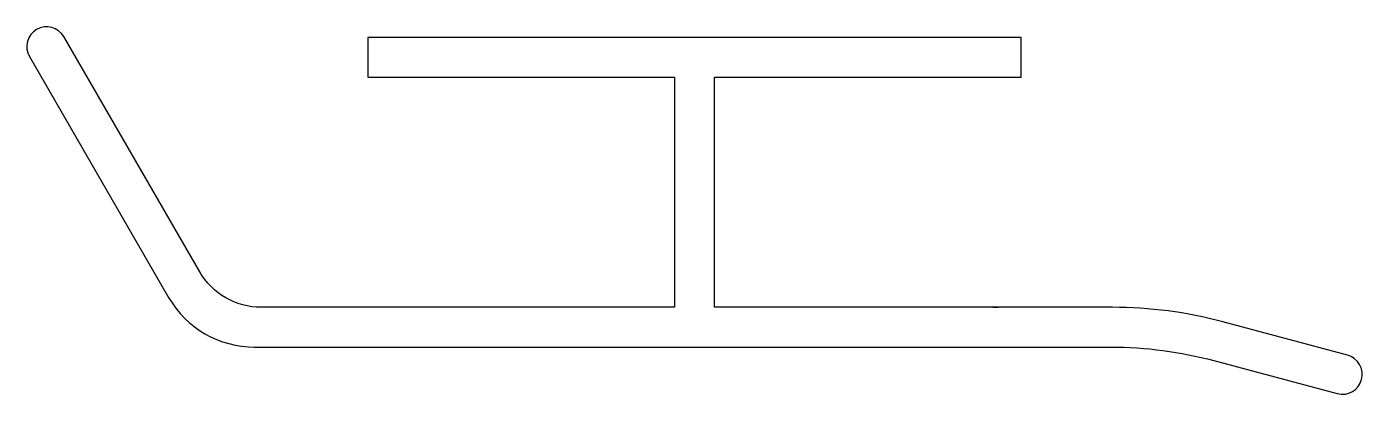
# Model space of a CAD drawing. Extents: x 222.3 to 269.3, y 239.1 to 252.
import ezdxf

# ---------------------------------------------------------------- set-up
doc = ezdxf.new("R2010")
doc.units = 0
doc.layers.add('ANA', color=220, linetype='CONTINUOUS')

msp = doc.modelspace()

# ---------------------------------------------------------------- linework, layer by layer
at = {"layer": 'ANA'}
msp.add_line((256.306, 242.124), (256.49, 242.124), dxfattribs=at)
msp.add_lwpolyline([(257.306, 251.625), (234.306, 251.625), (234.306, 250.225), (245.106, 250.225), (245.106, 242.124), (230.558, 242.124, -0.267949), (228.393, 243.374), (223.612, 251.654, 1), (222.4, 250.954), (227.296, 242.474, 0.267949), (230.327, 240.724), (260.463, 240.724, -0.065543), (264.086, 240.247), (268.425, 239.085, 1), (268.787, 240.437), (264.398, 241.613, 0.065543), (260.516, 242.124), (246.506, 242.124), (246.506, 250.225), (257.306, 250.225)], format="xyb", close=True, dxfattribs=at)

doc.saveas('drawing.dxf')
